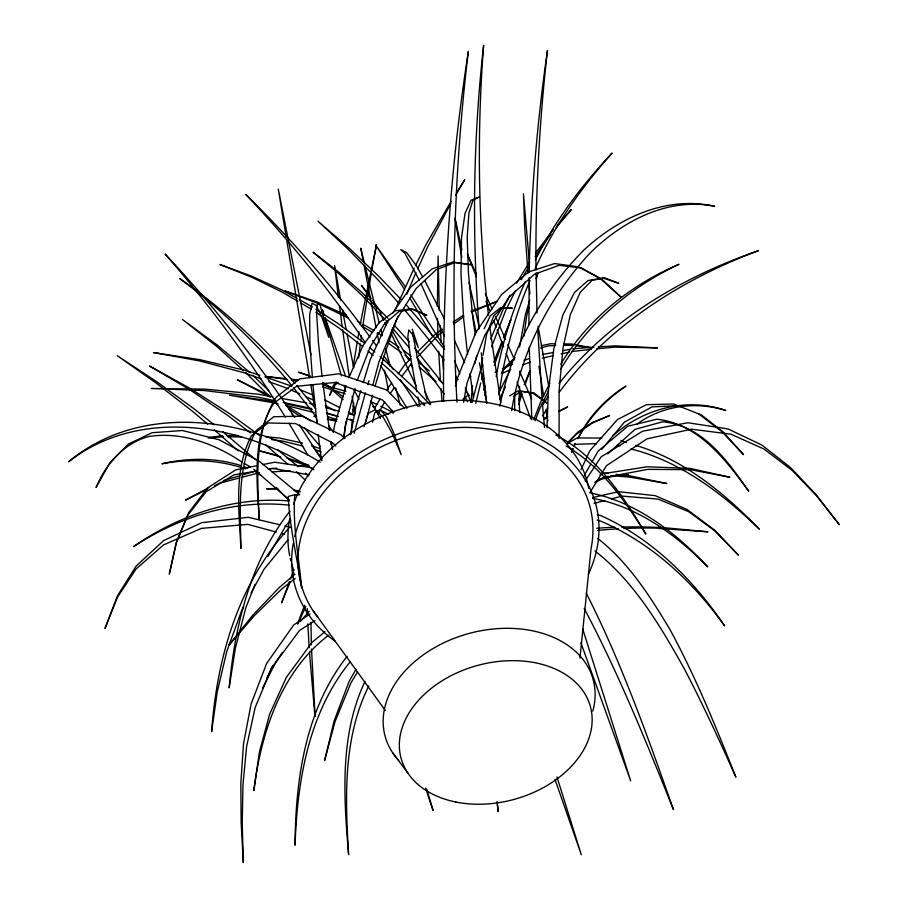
<?xml version="1.0" encoding="UTF-8"?>
<svg xmlns="http://www.w3.org/2000/svg" width="908" height="908" viewBox="0 0 908 908"><rect width="100%" height="100%" fill="white"/><g stroke="black" fill="none" stroke-linecap="round" stroke-linejoin="round"><path stroke-width="1.36" d="M559.078 438.507L559.112 390.463L563.017 347.98L570.337 314.713L580.269 292.262L592.005 280.402L604.966 277.916L618.825 283.364L602.946 277.973L588.078 280.515L574.537 292.444L562.881 314.962L553.891 348.309L548.319 390.894L546.991 427.736M529.194 277.644L528.921 324.848M529.262 272.105L529.353 263.797C531.282 192.428 537.264 121.184 547.445 50.508C539.375 121.536 535.55 193.007 535.936 264.478L536.061 270.028M519.58 386.365L519.058 400.178L519.716 412.538M520.046 373.937L520.159 371.168M481.172 368.932L482.579 357.968M294.748 494.781C292.489 525.948 298.823 556.99 301.683 587.93C296.848 557.512 289.754 527.264 288.222 496.426L294.748 494.781L298.743 495.008M514.791 395.196L514.62 410.632M351.124 433.434L352.236 419.496M352.667 413.923L353.689 402.755M470.946 402.482L472.546 385.889M579.974 658.107L591.051 548.682A149.57 115.191 -15.1 0 0 418.69 433.207A149.57 115.191 -15.1 0 0 317.902 617.315M343.928 438.337L345.857 421.766M358.558 357.979L360.374 343.928M360.737 341.124L361.452 335.506M523.803 336.369L526.788 315.394L528.91 307.233M362.542 327.073L371.44 272.252M343.462 438.439L345.449 425.863L354.96 388.465M498.901 394.969C504.485 355.743 514.178 316.835 530.056 280.459M353.235 366.469L357.343 341.453M357.797 338.673L358.944 331.726M483.033 355.232L486.518 334.757L493.759 315.836L502.521 307.437L512.316 308.13L500.671 307.528L490.172 316.007L484.225 328.673M463.625 402.267L466.973 383.131L484.656 335.495L508.775 297.393L534.574 274.159L559.124 265.318L581.551 268.008L602.027 279.346L621.049 297.143L600.449 278.733L578.464 266.816L554.584 263.57L528.638 271.901L501.466 294.68L475.962 332.373L456.826 379.612L455.407 386.388M519.58 347.026L525.278 315.076L529.704 300.242M371.94 269.494L376.491 244.672L360.113 324.814M350.692 434.705L355.857 406.932L360.805 390.678M496.177 376.593C502.079 343.894 511.885 311.796 525.335 281.423M330.875 444.579L331.409 441.867M333.247 432.39L334.825 424.263L346.141 385.696M475.747 403.334L480.718 382.949M511.613 410.62C521.271 351.782 549.544 296.746 589.984 253.116C622.582 220.973 667.879 196.968 714.766 206.309C666.427 195.504 619.222 217.511 584.116 249.802C541.804 292.489 511.726 347.196 499.797 406.205M474.861 363.779L476.689 355.561M472.115 402.323L482.443 362.939M372.473 422.288L374.641 412.947L380.157 409.463L386.604 416.931L393.663 432.685L401.2 454.715L391.904 432.787L383.165 417.135L375.152 409.758L368.137 413.322L363.949 426.749M354.177 433.252L365.425 392.835M365.72 422.22L372.655 395.264M536.344 278.688L537.763 273.251L536.151 278.654M481.785 378.863L483.578 372.053M372.813 385.083L378.976 361.895L396.365 319.843L416.068 288.608L435.931 269.858L454.76 262.605L472.228 264.886L452.899 262.06L432.299 268.791L410.734 287.064L392.528 313.317M367.842 384.686L369.045 380.611M518.774 404.491L521.998 393.652M375.129 385.843L385.537 351.396L397.874 316.154M363.279 382.563L370.282 359.534L388.783 319.139M484.656 395.548L485.916 391.62M494.281 365.425L502.635 341.885M491.523 346.935L505.892 309.98L515.506 290.549M518.74 400.269L521.34 392.438M297.506 623.796L304.668 605.193M490.638 339.217L505.03 304.906L510.16 295.225M483.737 390.099L485.167 386.104M493.736 362.144L501.954 341.476M525.21 384.3L530.034 370.997M504.088 337.969L510.829 319.673L503.52 337.628M289.459 581.653L281.616 602.787L290.197 581.869M290.447 579.009L293.874 569.759M535.118 420.779L539.692 408.918L548.67 390.565M357.15 380.497L370.18 346.969L384.686 323.554L399.225 311.41L413.31 309.219L426.828 315.337L411.358 308.89L395.411 310.763L379.113 322.612L362.905 345.778L348.831 377.819M255.057 584.309L245.83 607.713L235.354 648.335L229.145 687.889C234.843 625.646 250.392 560.906 289.958 511.193M533.745 419.644L541.985 398.782L549.93 383.085M524.234 384.72L529.841 370.646M406.682 294.271L415.943 272.491M292.342 576.648L293.954 572.721M571.597 452.388L573.141 448.62M574.174 446.1L575.195 443.592M571.507 451.276L572.562 448.745M297.938 623.819L305.814 606.476M535.107 268.87C553.778 226.16 581.211 187.831 612.071 153.1C581.892 185.198 554.97 220.655 535.311 260.199M394.832 310.479L414.139 268.257M417.691 268.677L427.6 247.078L450.788 203.585M499.638 399.497L505.495 386.785M364.959 681.511C339.547 735.185 343.701 797.02 348.627 854.666C345.199 798.223 342.849 737.761 368.852 685.903M580.938 469.742L589.916 450.652L617.463 419.553L646.417 404.684L673.725 404.003L701.6 415.081L723.245 432.083L743.516 454.636L721.769 431.504L698.717 413.935M266.498 678.798L272.536 665.973M378.137 413.991L384.731 401.756M415.376 265.806L425.875 244.876L451.163 201.258M498.651 393.107L509.853 370.804M262.605 688.06L276.021 661.762L282.343 652.477M374.391 408.668L380.066 399.077M516.573 283.114L529.546 262.072M243.719 606.692L241.698 610.414L226.739 651.547L217.25 691.907L211.609 731.644C216.864 658.13 238.202 583.833 288.789 528.342M251.119 593.038L263.887 569.464L287.87 539.988M573.777 446.259L575.139 443.819M578.555 437.701C589.587 416.783 606.408 399.293 625.941 386.116C605.364 398.748 588.475 417.044 577.76 438.689M583.628 476.7L590.484 464.578M591.857 462.149L598.031 451.231L627.723 426.261L656.836 419.212C698.638 423.741 725.64 459.8 748.725 491.239C727.649 460.935 702.724 425.466 662.749 421.766L635.01 429.359L607.736 453.875M356.061 669.207L349.217 681.193L334.155 720.804L324.587 760.62L335.052 721.599L350.965 682.805L357.559 671.897M455.68 195.209L464.76 179.648L456.452 192.859M267.86 556.513L286.133 525.335L290.844 520.114M521.192 279.766L529.5 265.772M501.386 373.245L504.95 367.388L515.018 357.627M560.849 368.966C588.146 322.862 630.685 286.894 679.002 264.296C630.822 284.749 587.885 318.946 560.792 364.085M589.689 492.953L606.51 465.645L647.098 438.814L691.521 429.2L730.94 434.194L763.98 449.04L791.992 470.287L816.667 495.904L839.389 524.756L815.963 494.542L790.573 467.597L761.846 445.045L728.068 428.951L687.889 422.742L642.626 431.186L601.13 456.86L585.127 480.979M542.553 415.966L547.626 407.828M542.144 405.74L548.25 396.49M390.27 393.573L394.22 387.727M402.142 376.026L411.324 363.643M347.162 656.246C305.406 709.409 295.441 779.473 295.066 845.235C297.245 781.141 308.459 713.052 350.057 661.955M535.141 256.487L550.929 234.128M386.695 389.873L391.654 382.972M398.283 373.767L404.911 364.562L410.847 358.626M535.629 252.878L553.415 229.645M559.226 392.279C608.7 325.586 681.375 279.494 758.384 250.676C682.271 276.997 609.654 319.741 559.044 383.448M228.623 645.52L252.628 615.408L279.267 587.521L294.952 574.242M336.21 381.871L333.542 385.128L329.638 395.309L335.052 385.06L338.071 382.313M601.709 449.381L624.329 422.209L651.989 406.886L677.97 405.694M556.173 227.67L571.325 209.51L557.183 225.4M228.703 645.554L253.979 616.01L281.979 588.759L295.168 578.441M300.128 621.73L309.185 611.288M417.033 357.582L437.974 335.347L442.468 332.101M567.818 443.115L576.285 434.251L591.778 423.366L609.643 415.512L592.584 422.299L577.919 432.083L567.489 442.764M416.783 352.69L435.602 333.906L442.605 329.184M502.362 370.918L513.44 359.999M324.985 631.718L312.102 642.285L286.485 677.152L269.631 714.233L259.393 752.119L253.854 790.55C261.005 733.085 280.822 671.432 328.673 635.203M463.023 399.157L468.369 394.798M636.973 424.149C662.159 405.49 696.107 401.064 725.832 410.484C686.709 396.819 643.205 408.714 612.821 435.851M453.705 323.986L463.806 316.688M513.417 396.546L521.328 391.144L534.199 393.028L547.206 403.186L532.383 392.948L517.798 390.996L509.581 395.911M453.103 322.113L463.602 315.053M310.014 613.978L293.704 624.965L266.646 663.43L251.085 704.006L243.492 743.913L240.824 783.218L241.153 822.58L243.321 862.6L242.232 823.465L242.947 784.989L246.601 746.592L255.148 707.593L271.617 667.936L299.538 630.447L315.042 620.663M595.228 482.795L600.892 479.401L616.521 475.383M567.409 443.535L577.193 437.917L601.868 438.065M501.976 373.506L510.784 369.477M595.001 482.182L601.822 478.289M208.772 487.641L185.607 500.092L206.99 489.469M481.546 379.68L483.998 378.386M495.042 372.552L497.493 371.247M502.396 368.659L512.464 364.301M543.858 419.439L547.615 417.464M558.863 411.54L567.602 406.92L558.897 411.176M214.538 485.723L219.566 483.226L239.553 477.937M543.96 418.463L547.694 416.647M472.115 311.841L497.539 301.218L471.07 311.194M597.453 480.298L603.99 477.608L647.79 469.357L690.318 469.652L729.816 477.222L689.898 468.358L646.927 466.791L604.013 473.579M522.543 365.005L530.374 362.031M599.972 474.805L602.628 473.806M524.075 360.34L529.228 358.581M223.765 480.548L239.848 475.747M242.527 474.941L255.931 470.946M540.408 348.002L548.602 345.834L555.56 345.573M242.209 477.233L259.54 472.659M594.127 503.316L604.762 500.569M611.402 498.844L622.037 496.097L657.925 499.06L688.695 511.681L715.118 531.032L738.397 555.163L714.233 529.875L686.925 509.399L655.27 495.677L618.484 491.671L592.64 497.561M602.957 477.642L608.258 476.325M542.269 358.149L553.097 355.732M561.201 353.916L569.316 352.1M572.029 351.487L591.267 349.342M541.236 345.744L550.339 343.769L555.685 343.826M255.931 465.906L235.739 469.867L207.535 487.948L188.637 512.691L176.595 541.815L169.308 574.117L176.141 543.132L187.752 515.267L206.207 491.75L233.958 474.861L257.35 470.911M262.662 464.578L274.772 462.206L311.887 467.79M542.326 354.54L553.426 352.452M563.142 350.624L570.076 349.319M572.857 348.786L593.98 347.151M268.371 469.05L272.502 468.346L309.174 474.839M209.056 437.406L222.585 435.715M596.772 348.82L614.682 347.151L657.449 347.889L615.147 345.857L598.213 346.89M268.348 468.959L276.758 468.176M297.767 466.213L308.992 465.974M208.216 438.065L223.618 436.669M272.071 471.888L290.163 470.764M620.493 475.134L628.461 474.634L620.312 474.657M563.891 345.278L573.64 345.426M574.242 444.353L596.533 443.649M277.632 488.538L266.543 488.81L277.519 488.89M226.716 435.647L237.737 435.488M563.686 343.916L571.699 344.019L592.027 347.843M227.704 436.748L241.312 436.998M288.71 500.898C233.515 496.279 178.547 515.335 133.544 546.627C179.171 516.641 234.423 499.139 289.255 505.177M658.731 528.456L708.002 531.804L658.947 527.196M610.993 475.701L629.017 477.018L666.812 483.521L629.743 475.849L616.157 474.362M265.499 436.68L279.505 438.076L302.546 443.127M286.009 378.613L265.181 376.411L287.246 379.499M291.57 379.204L298.516 379.941M602.572 472.886L608.008 473.477M271.549 439.597L282.626 441.061L302.75 446.066M291.389 380.066L296.916 380.827M576.455 345.823L591.88 348.014M293.908 490.138L299.288 491.001M272.661 396.819L257.668 394.14L204.686 389.112L151.171 388.476L204.561 390.565L257.361 397.046L275.011 400.712M280.844 398.283L306.745 402.914M295.066 490.899L300.412 491.875M316.62 416.806L313.896 416.284L316.563 416.863M327.55 418.883L335.744 420.449M275.056 401.574L229.474 395.196L277.837 403.561M284.76 403.515L312.216 409.485M283.148 402.392L311.626 408.543M592.572 498.322C637.586 506.482 676.222 534.846 707.741 566.876C676.176 533.007 637.234 502.578 591.017 493.078M327.232 419.19L336.573 421.221M285.906 405.422L314.145 412.538M279.619 524.722L248.327 517.299L201.758 522.668L163.667 540.589L136.155 566.081L117.404 595.909L104.987 628.506L117.37 597.385L136.075 568.987L163.519 544.902L201.474 528.365L247.85 524.37L276.259 532.054M285.055 526.016L290.492 527.31M241.562 465.804C215.832 457.473 188.081 457.621 161.896 463.795C189.704 458.631 218.783 459.641 245.637 468.914M278.54 455.702L259.62 450.845L280.708 456.917M286.644 457.791L308.788 465.112M309.469 403.402L314.883 404.832M325.711 407.703L339.24 411.279M348.706 413.776L354.12 415.217M597.135 520.08L599.87 520.795C651.059 542.382 692.52 581.211 724.618 625.896C693.349 579.724 652.546 539.068 601.255 515.789L597.282 514.62M281.662 533.518L284.374 534.245M326.914 413.492L337.606 416.409M322.998 385.015L345.812 391.269M617.281 445.124L620.016 445.896M630.935 448.961C680.818 461.366 722.938 494.077 759.36 529.16C724.618 493.407 684.28 459.777 635.748 445.363M288.619 459.198L308.198 466.371M326.426 412.902L338.536 416.477M346.606 418.849L353.337 420.835M327.595 416.647L337.004 419.519M322.601 386.853L345.244 393.834M620.924 440.686L626.316 442.389M259.858 375.265L243.696 370.033L199.681 359.625L153.543 352.565L199.828 360.964L243.957 372.711L260.937 378.761M265.238 377.013L291.797 386.206M310.184 376.173L298.426 372.189L310.275 376.218M311.864 445.817L319.741 448.518M268.779 381.553L288.301 388.749M314.713 449.505L321.228 451.912M316.29 302.727L284.828 290.923L317.244 302.08L346.481 315.246M244.173 466.667L247.861 468.188M299.424 389.396L313.419 395.23M255.67 472.852L260.641 474.998M290.844 389.907L299.754 393.924M306.121 396.807L313.759 400.258M370.464 401.506L376.899 404.435M380.758 406.182L393.277 412.595M317.607 303.227L348.456 318.118M269.494 395.525L237.328 379.76L268.28 396.126M372.757 406.455L375.22 407.669M380.146 410.11L388.772 414.377M324.86 399.997L339.728 407.658M348.4 412.119L354.597 415.308M323.441 382.79L330.24 387.08M296.973 298.301L281.412 289.766L251.368 276.066L219.918 264.489L251.754 277.235L282.161 292.126L297.915 301.331M299.368 299.606L312.431 306.995M325.212 405.422L335.131 410.904M350 419.133L353.711 421.187M566.127 445.998C600.948 466.213 624.908 500.478 645.826 534.04C623.229 495.53 596.431 456.247 555.912 435M357.332 321.194L360.919 323.203M363.314 324.553L374.096 330.603M241.732 461.979C214.492 443.694 181.85 431.368 148.674 436.51C123.42 443.456 105.93 464.022 96.044 487.448L109.8 463.035L128.085 444.25L152.045 432.719L182.485 430.528L219.112 439.778L259.279 461.241L299.708 494.656M244.184 463.386L250.29 466.905M300.344 302.739L311.251 309.106M361.781 326.051L372.689 332.555M286.202 405.354L310.831 421.085M315.882 309.208L337.685 323.259L364.176 342.974M288.608 408.85L300.469 416.522M320.274 462.217C246.023 416.318 139.696 402.301 68.611 461.775C139.719 406.069 242.584 423.9 313.85 469.776M377.626 332.714L382.143 335.778M388.93 340.386L399.123 347.287M315.893 312.273L321.704 316.234M324.031 317.823L339.138 328.117L362.746 346.595M387.829 342.804L401.574 352.61M259.938 435.783L229.656 413.685L190.532 388.669L149.536 366.015L189.863 389.759L228.294 415.841L250.29 432.844M334.564 390.258L343.042 396.864M324.531 383.891L328.787 387.183M330.909 388.84L343.099 399.543M214.174 424.819L194.494 409.133L156.709 381.689L117.245 355.709L155.904 382.904L192.848 411.551L207.784 424.24M222.914 431.788L255.557 459.652M403.64 350.352L411.154 356.356M418.667 362.349L429.405 370.929M594.922 550.906C634.454 581.812 660.581 626.293 684.7 669.525C703.064 704.756 719.681 740.849 735.866 777.123C716.003 727.07 695.766 677.016 670.013 629.63C650.094 596.272 628.631 562.517 597.6 538.365M277.542 449.653L298.176 466.667M405.002 355.062L410.439 359.613M419.133 366.889L436.056 381.689M249.916 372.552L217.568 345.312L182.463 319.491L217.057 346.708L243.719 370.714M369.511 347.492L374.834 351.998M380.168 356.515L414.57 388.249L430.04 404.616M214.186 429.688L238.191 450.901M253.797 469.232L289.107 499.786M265.647 444.829L287.972 464.329M296.473 471.751L305.542 480.411M368.035 350.953L373.222 355.55M381.508 362.905L391.87 372.098L424.524 405.354M245.773 372.564L270.266 397.261M438.609 379.43L442.707 383.21M353.019 406.103L355.005 407.942M305.497 473.113L308.55 475.928M344.915 438.587L340.795 434.705L302.262 416.204L273.83 416.715L256.09 430.676C236.466 466.542 240.507 508.979 240.881 548.398C239.201 510.92 233.379 470.446 251.38 435.806L268.064 422.98L295.441 423.548L332.896 443.081L335.881 446.078M252.901 375.401L268.791 390.599M276.407 487.641L289.312 500.705M273.183 400.246L278.052 405.229M404.196 407.908L386.921 390.054L338.775 373.801L299.64 378.886L276.1 397.307C253.468 433.888 257.531 478.607 259.234 519.705C256.839 480.741 251.845 438.008 273.728 403.3L296.689 386.252L335.188 382.484L382.609 400.076L393.8 412.572M401.064 299.436L378.681 276.202L349.444 248.429L318.038 221.246L348.661 249.734L377.081 278.824L398.748 303.136M385.037 319.468L362.235 295.622L338.332 273.217L313.158 252.254L338.253 271.753L362.11 292.671L387.727 318.095M292.047 414.343L294.884 417.408M304.362 427.634L320.376 446.634M394.378 325.314L409.36 341.862M405.933 304.486L444.636 349.501M294.896 383.369C261.198 343.701 222.505 308.277 179.75 278.574C221.393 309.424 259.12 345.505 291.831 385.696M296.746 385.48L315.95 409.043M385.957 320.524L387.773 322.635M392.324 327.901L409.531 348.093M414.627 348.15L443.138 383.846M352.554 409.485L355.232 412.709M293.602 387.829L316.427 417.056M403.458 308.425L428.009 338.525L444.137 360.056M417.43 358.127L444.284 394.095M311.739 445.204L321.988 458.551M371.066 298.142L361.509 285.362L366.083 291.956M392.767 752.902L407.851 773.026M369.999 337.05C332.623 286.213 290.764 238.747 245.841 194.471C289.47 240.609 329.808 289.947 365.288 342.622M372.484 340.398L376.616 345.982M328.617 425.602L332.771 431.289M313.01 610.585L385.344 710.499M383.982 356.049L393.38 369.579M400.428 379.726L418.236 406.591M367.604 294.158L370.657 298.562M455.714 376.06L458.109 379.521M465.282 389.907L469.266 395.672M405.365 286.917L375.742 245.115L404.548 289.516M410.825 294.998L444.284 346.833M372.655 300.264L381.337 313.203M294.135 416.727C255.772 359.012 212.54 304.555 165.097 254.036C209.635 304.929 249.757 359.602 285.35 417.101M299.492 424.91L321.977 460.288M380.827 365.879L407.056 408.225M409.701 297.858L432.219 335.881M373.517 303.056L377.002 308.72M379.782 313.249L383.755 320.149M391.757 329.933L408.906 360.419M288.971 423.173L307.71 454.829M370.6 401.064L380.463 418.599M422.685 276.94L416.477 265.942L406.739 252.73L400.814 249.587L404.979 253.468L419.156 279.936M424.762 280.606L444.557 319.173M385.049 322.465L386.331 324.78M584.139 608.349C618.518 673.293 646.099 741.541 673.464 809.664C647.597 736.275 621.503 662.613 586.227 593.106M354.075 390.009L359.035 399.214M410.859 364.119L412.799 367.831M455.657 378.454L456.917 380.906M465.066 396.841L467.575 401.745M390.837 332.884L416.261 386.24M424.706 391.496L430.744 404.071M420.983 283.693L444.296 335.994M454.692 340.841L464.658 362.667M476.337 274L467.359 254.229L476.473 277.053M485.315 293.908L492.045 308.902M495.416 316.495L505.54 339.342M507.81 344.495L514.598 359.943M519.592 371.372L531.645 399.123M469.742 374.175L470.843 376.718M423.434 403.027L424.513 405.626M454.533 360.748L459.845 373.767M412.221 329.161L418.327 347.639L412.538 334.598L408.816 329.956L407.862 336.527L410.484 357.241L416.795 391.564M486.052 301.354L489.582 310.32M465.361 387.977L470.889 402.199M493.611 320.728L496.12 327.221M497.13 329.82L503.679 346.856M506.199 353.473L510.739 365.368M517.095 382.2L530.771 418.781M324.145 314.894L322.317 309.776L323.884 315.042M325.064 317.448L345.755 376.65M580.836 642.592L630.674 780.891L582.641 628.745M554.981 779.325L581.313 854.769L556.967 776.93M425.58 788.178L433.127 810.549L426.749 789.245M324.667 317.664L341.476 375.889M344.064 385.253L345.539 390.61M395.774 387.977L400.212 405.138M385.707 348.74L390.236 366.469M379.204 322.93L375.799 309.367M380.906 329.718L382.279 335.154M375.118 306.654L365.084 265.919M426.908 399.111L416.92 355.732L412.584 332.884M364.414 263.195L360.771 248.224L363.382 261.947M479.333 327.811L469.039 282.626M455.124 218.374L461.854 250.018M417.896 396.989L419.871 406.432M353.757 367.774L346.981 333.747M482.182 362.996L482.738 365.754M388.306 389.668L384.459 370.305M392.46 410.507L393.016 413.276M310.967 354.642L278.291 189.136L286.179 237.022M548.795 386.638L538.081 326.278M471.808 310.4L476.132 332.612M376.082 327.709L363.904 264.693M377.149 333.191L379.022 342.781M346.186 329.683L342.384 309.514M486.836 402.596L479.447 362.814M340.659 300.139L334.575 265.397L338.412 297.518M454.897 218.408L461.786 257.123M545.969 410.064L547.865 420.858M331.182 441.515L332.612 449.664M314.259 405.127L310.797 384.561M316.098 416.023L317.244 422.833M309.639 377.649L286.849 241.131M500.728 402.743L489.65 326.142M538.932 366.276L543.676 396.478M544.108 399.225L544.539 401.96M354.937 414.275L352.191 396.376M469.958 374.107L473.477 397.511M475.315 334.791L472.841 317.97L468.426 272.922L467.2 237.033L468.937 212.756L473.068 199.953L479.027 197.104L471.059 200.214L465.044 213.289L461.514 237.805L460.992 273.955L463.682 319.264L467.575 354.506M349.262 376.934L342.566 329.422M329.479 430.562L322.749 382.302M342.191 326.732L339.49 305.928M496.914 802.002L498.22 811.639L497.244 801.968M321.534 460.719L318.197 434.694M486.609 403.322L481.308 352.803M322.136 376.672L318.447 342.884L316.654 313.93L317.482 302.58L320.138 305.167L328.73 337.333L322.113 317.936L316.438 305.576L312.08 303.17L309.651 314.701L309.9 343.848L312.42 377.796M488.459 315.031C478.085 225.581 476.734 135.167 483.612 45.4C473.091 139.48 471.842 234.491 479.152 328.855M317.006 423.65L312.942 384.867M544.494 427.441L542.326 402.528M529.398 263.127L523.439 193.824L524.733 228.01L527.991 273.195M314.951 716.208L309.458 652.023M442.003 401.359L441.027 388.783M528.865 282.808L529.875 293.795M442.366 356.038L443.535 369.545M542.11 399.747L537.684 328.469M440.414 380.361L438.678 351.214M309.163 647.779L307.835 623.875M531.816 419.7L529.262 347.287M440.142 325.836L441.197 342.532M315.076 716.196L311.523 649.027M456.94 402.142C450.674 285.191 454.352 167.685 468.346 51.393C450.357 167.14 442.378 284.386 443.637 401.506M311.365 644.771L310.967 622.252M307.245 608.519L307.46 614.103M439.268 310.57L438.099 255.988L437.338 306.155M437.531 318.538L438.042 337.492M536.117 272.809L537.003 313.044M596.76 528.274A383.346 259.847 14.8 0 1 614.795 527.242M621.628 527.026A383.346 259.847 14.8 0 1 659.004 527.491M597.487 530.454A382.427 265.125 12.9 0 1 618.337 528.808M623.853 528.524A382.427 265.125 12.9 0 1 658.686 528.15M398.782 760.518A107.814 77.169 -15.2 0 1 471.286 632.865A107.814 77.169 -15.2 0 1 592.799 711.1M294.68 536.617A155.824 120.015 -15.1 0 1 488.572 423.48A155.824 120.015 -15.1 0 1 588.475 574.004M335.12 641.207A155.824 120.015 -15.1 0 1 293.227 543.472M293.579 504.281A153.407 119.323 -15.1 0 1 448.382 400.553A153.407 119.323 -15.1 0 1 588.827 488.47M293.693 570.088A153.407 119.323 -15.1 0 1 291.581 563.664M290.866 561.03A153.407 119.323 -15.1 0 1 290.219 558.375M289.663 555.685A153.407 119.323 -15.1 0 1 289.686 519.024M455.986 802.059A98.121 69.428 -15.3 0 0 591.687 712.928A98.121 69.428 -15.3 0 0 439.574 682.407A98.121 69.428 -15.3 0 0 455.986 802.059"/></g></svg>
